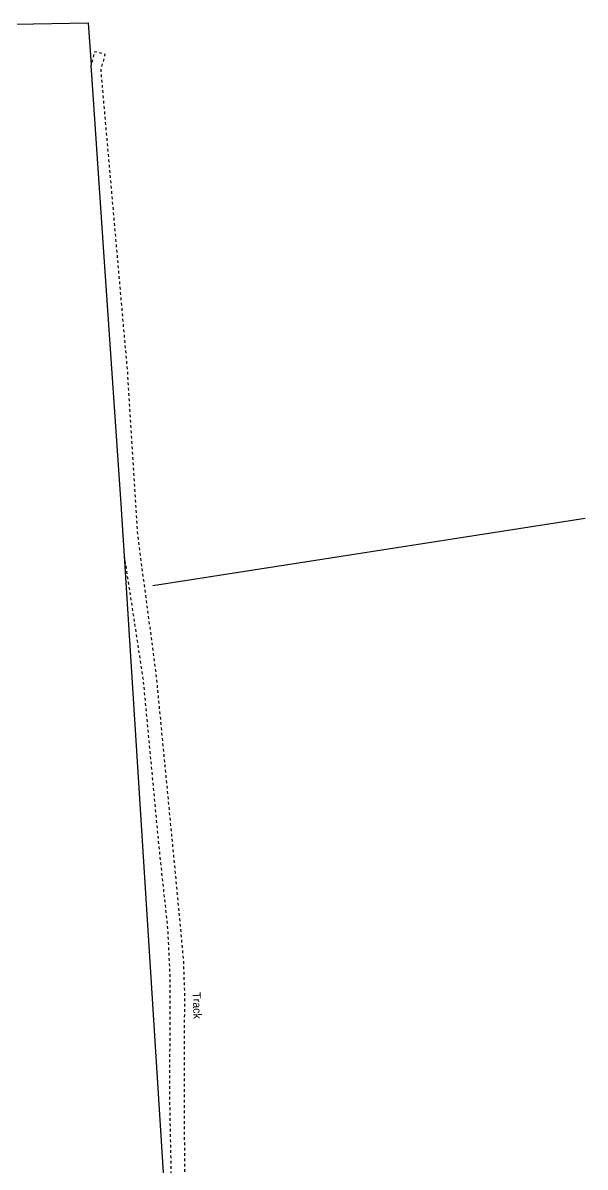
# Model space of a CAD drawing. Extents: x 421500 to 422711, y 436000 to 437000.
# Drawn here: x 422394.5 to 422500, y 436659.5 to 436874 of the extents above; entities that cross this region are included whole.
import ezdxf

# ---------------------------------------------------------------- set-up
doc = ezdxf.new("R2010")
doc.units = 0
doc.linetypes.add('716709-ExBase$0$OS-DASHEDLINE', pattern=[1, 0.5, -0.5])
for name, color, linetype in [('716709-ExBase$0$OS-LINE_0030_OBSTRUCTING_FEAT', 8, 'Continuous'), ('716709-ExBase$0$OS-LINE_0032_PATH_OR_EDGE', 8, '716709-ExBase$0$OS-DASHEDLINE'), ('716709-ExBase$0$OS-TEXT_ROADSIDE', 4, 'Continuous')]:
    doc.layers.add(name, color=color, linetype=linetype)
doc.styles.add('716709-ExBase$0$Standard', font='romans.shx')

msp = doc.modelspace()

# ---------------------------------------------------------------- linework, layer by layer
at = {"layer": '716709-ExBase$0$OS-LINE_0030_OBSTRUCTING_FEAT'}
msp.add_line((422500, 436781.05), (422418.9, 436768.45), dxfattribs=at)
at = {"layer": '716709-ExBase$0$OS-LINE_0030_OBSTRUCTING_FEAT', "flags": 128}
for points in [[(422296.93, 436790.09), (422306.35, 436802.3), (422309.6, 436807.1), (422325.05, 436825.5), (422340.15, 436842.55), (422353.25, 436857.45), (422359.55, 436869.1), (422360.65, 436870.8), (422361.65, 436871.7), (422363.15, 436872.65), (422372.05, 436873.4), (422379.35, 436873.5), (422406.8, 436874), (422407.34, 436866.06)], [(422413.62, 436774), (422413, 436783.8), (422409.85, 436829.2), (422407.34, 436866.06)], [(422427.64, 436561.63), (422426.16, 436577.15), (422423.38, 436619.93), (422413.62, 436774)]]:
    msp.add_lwpolyline(points, dxfattribs=at)
at = {"layer": '716709-ExBase$0$OS-LINE_0032_PATH_OR_EDGE', "flags": 128}
for points in [[(422441.54, 436505.09), (422441.6, 436505.5), (422442.25, 436507.3), (422442.75, 436509.25), (422443.05, 436511.1), (422443.2, 436513), (422443.25, 436514.85), (422443.15, 436516.65), (422442.85, 436518.95), (422442.45, 436521.25), (422441.95, 436523.6), (422441, 436527.8), (422439.8, 436531.95), (422437.3, 436538.25), (422432.55, 436551.1), (422429.88, 436560.15), (422428.74, 436570.37), (422427.9, 436579.38), (422427.13, 436588.39), (422426.67, 436595.04), (422426.33, 436601.69), (422426.06, 436609.41), (422425.88, 436617.14), (422425.13, 436640.35), (422424.85, 436668.3), (422424.9, 436692.45), (422424.7, 436698.25), (422423.3, 436713.25), (422419.55, 436752.1), (422417.35, 436768.55), (422416.1, 436778.1), (422414.2, 436808.5), (422409.2, 436865.2), (422410, 436868.1), (422408, 436868.6), (422407.34, 436866.06)], [(422423.01, 436626.17), (422422.1, 436672.9), (422422.2, 436694.7), (422421.75, 436704.2), (422420.1, 436719.55), (422417.15, 436750.85), (422413.62, 436774)]]:
    msp.add_lwpolyline(points, dxfattribs=at)

# ---------------------------------------------------------------- texts
at = {"layer": '716709-ExBase$0$OS-TEXT_ROADSIDE', "insert": (422426.45, 436689.75), "char_height": 1.5, "width": 6.5833, "attachment_point": 8, "rotation": 272.2, "style": '716709-ExBase$0$Standard'}
msp.add_mtext('{\\fHeledd|b0|i0|c0|p34;Track}', dxfattribs=at)

doc.saveas('drawing.dxf')
